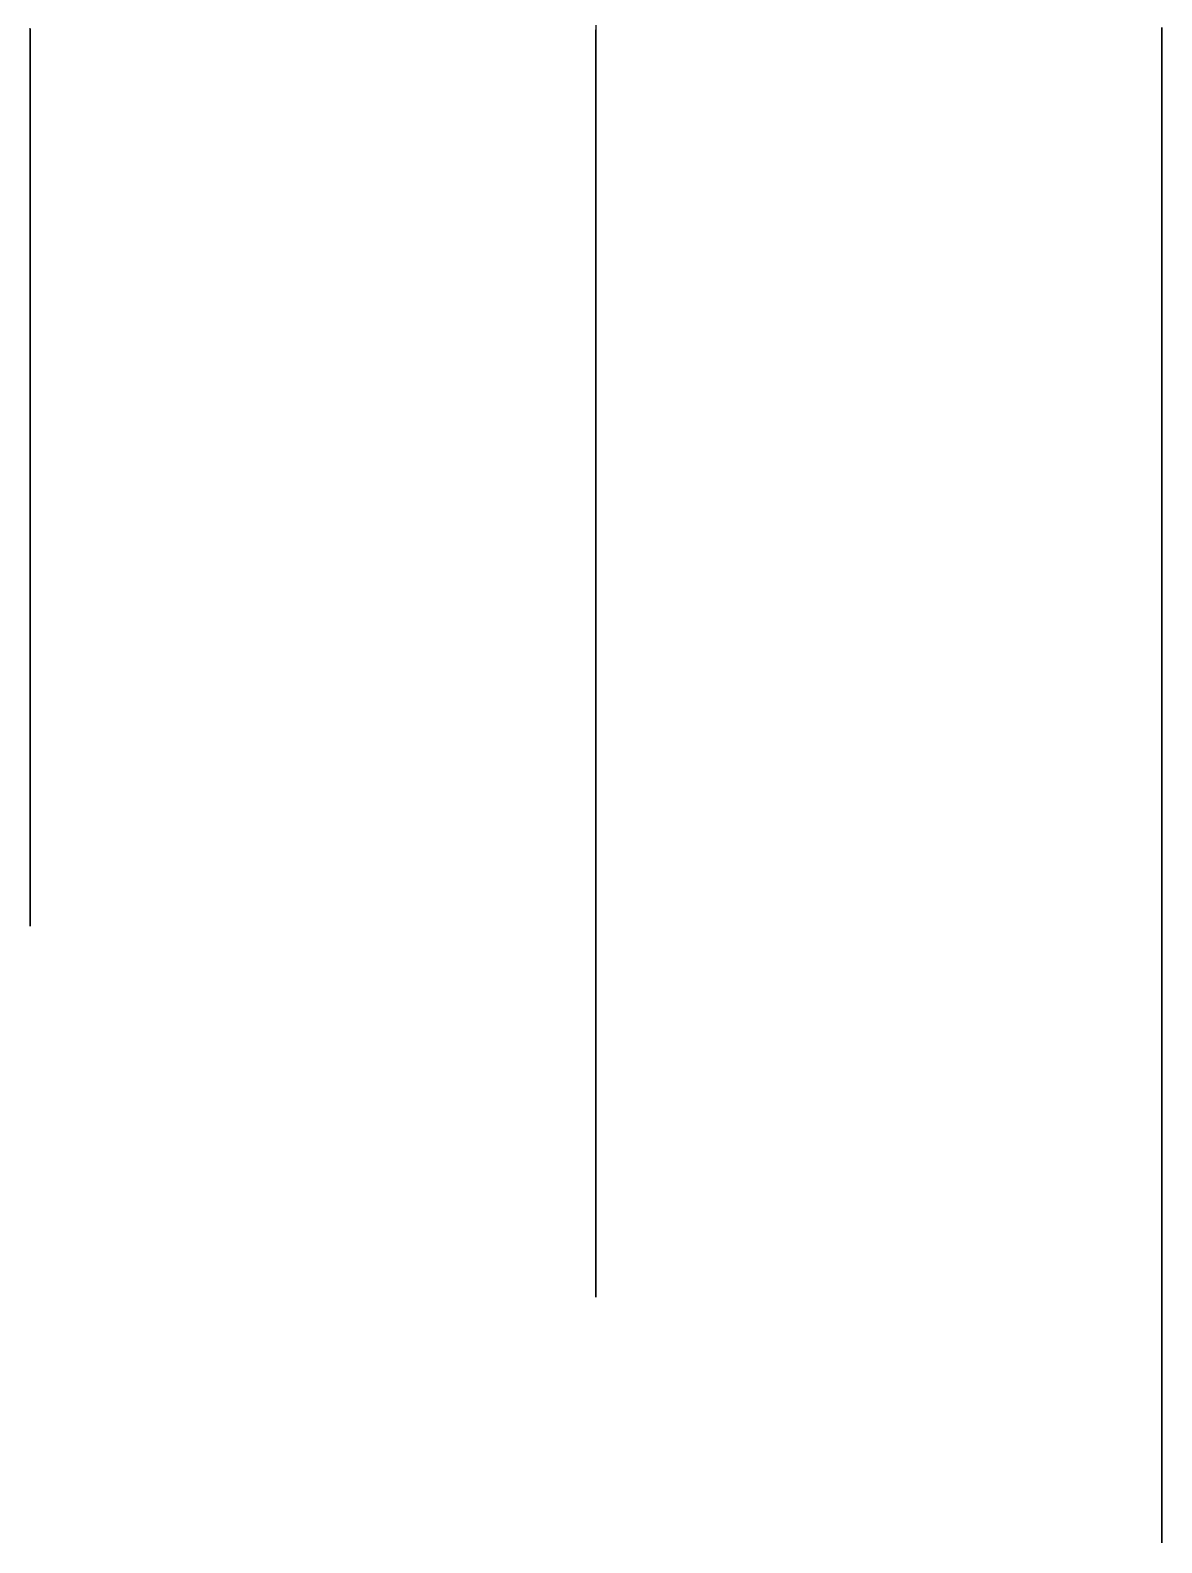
# Model space of a CAD drawing. Extents: x -400 to 0, y -315 to 2087.
# Drawn here: x -400.1 to -200.1, y -282.2 to -14.9 of the extents above; entities that cross this region are included whole.
import ezdxf

# ---------------------------------------------------------------- set-up
doc = ezdxf.new("R2010")
doc.units = 0

msp = doc.modelspace()

# ---------------------------------------------------------------- linework, layer by layer
at = {"layer": 'LAY0', "color": 2}
for points in [[(-400.1, -14.765), (-400.1, -15.6343), (-400.1, -16.524), (-400.1, -17.7309), (-400.1, -18.9465), (-400.1, -20.1543), (-400.1, -21.0452), (-400.1, -21.9162), (-400.1, -22.7614), (-400.1, -23.5754), (-400.1, -24.3737), (-400.1, -25.2113), (-400.1, -26.082), (-400.1, -26.9786), (-400.1, -28.2004), (-400.1, -29.4333), (-400.1, -30.6559), (-400.1, -31.5538), (-400.1, -32.4261), (-400.1, -33.2658), (-400.1, -34.0665), (-400.1, -34.8542), (-400.1, -35.6874), (-400.1, -36.5595), (-400.1, -37.4621), (-400.1, -38.6967), (-400.1, -39.9444), (-400.1, -41.18), (-400.1, -42.0838), (-400.1, -42.9576), (-400.1, -43.7931), (-400.1, -44.5832), (-400.1, -45.4951), (-400.1, -46.3866), (-400.1, -47.2617), (-400.1, -48.1244), (-400.1, -49.2622), (-400.1, -50.3936), (-400.1, -51.5274), (-400.1, -52.3846), (-400.1, -53.252), (-400.1, -54.1333), (-400.1, -55.0326), (-400.1, -55.93), (-400.1, -56.807), (-400.1, -57.6678), (-400.1, -58.5162), (-400.1, -59.6347), (-400.1, -60.7466), (-400.1, -61.8605), (-400.1, -62.7024), (-400.1, -63.5541), (-400.1, -64.4193), (-400.1, -65.3021), (-400.1, -66.1832), (-400.1, -67.0438), (-400.1, -67.888), (-400.1, -68.7196), (-400.1, -69.8155), (-400.1, -70.9045), (-400.1, -71.9952), (-400.1, -72.8194), (-400.1, -73.6532), (-400.1, -74.5004), (-400.1, -75.3648), (-400.1, -76.2279), (-400.1, -77.07), (-400.1, -77.8953), (-400.1, -78.7078), (-400.1, -79.7778), (-400.1, -80.8404), (-400.1, -81.9045), (-400.1, -82.7087), (-400.1, -83.5224), (-400.1, -84.3493), (-400.1, -85.1936), (-400.1, -86.0329), (-400.1, -86.8523), (-400.1, -87.6556), (-400.1, -88.4464), (-400.1, -89.4875), (-400.1, -90.5208), (-400.1, -91.5545), (-400.1, -92.3347), (-400.1, -93.123), (-400.1, -93.9231), (-400.1, -94.7385), (-400.1, -95.5546), (-400.1, -96.349), (-400.1, -97.126), (-400.1, -97.8896), (-400.1, -98.8935), (-400.1, -99.8892), (-400.1, -100.886), (-400.1, -101.638), (-400.1, -102.4), (-400.1, -103.175), (-400.1, -103.967), (-400.1, -104.76), (-400.1, -105.53), (-400.1, -106.28), (-400.1, -107.016), (-400.1, -107.982), (-400.1, -108.94), (-400.1, -109.899), (-400.1, -110.624), (-400.1, -111.359), (-400.1, -112.109), (-400.1, -112.877), (-400.1, -113.647), (-400.1, -114.391), (-400.1, -115.115), (-400.1, -115.823), (-400.1, -116.751), (-400.1, -117.67), (-400.1, -118.591), (-400.1, -119.288), (-400.1, -119.996), (-400.1, -120.72), (-400.1, -121.465), (-400.1, -122.183), (-400.1, -122.893), (-400.1, -123.596), (-400.1, -124.292), (-400.1, -125.211), (-400.1, -126.122), (-400.1, -127.025), (-400.1, -127.699), (-400.1, -128.37), (-400.1, -129.039), (-400.1, -129.707), (-400.1, -130.387), (-400.1, -131.054), (-400.1, -131.711), (-400.1, -132.36), (-400.1, -133.216), (-400.1, -134.068), (-400.1, -134.921), (-400.1, -135.565), (-400.1, -136.214), (-400.1, -136.871), (-400.1, -137.539), (-400.1, -138.188), (-400.1, -138.827), (-400.1, -139.458), (-400.1, -140.08), (-400.1, -140.899), (-400.1, -141.706), (-400.1, -142.502), (-400.1, -143.094), (-400.1, -143.682), (-400.1, -144.266), (-400.1, -144.848), (-400.1, -145.433), (-400.1, -146.008), (-400.1, -146.575), (-400.1, -147.135), (-400.1, -147.874), (-400.1, -148.608), (-400.1, -149.34), (-400.1, -149.89), (-400.1, -150.442), (-400.1, -150.998), (-400.1, -151.56), (-400.1, -152.109), (-400.1, -152.647), (-400.1, -153.174), (-400.1, -153.691), (-400.1, -154.366), (-400.1, -155.027), (-400.1, -155.674), (-400.1, -156.152), (-400.1, -156.624), (-400.1, -157.091), (-400.1, -157.553), (-400.1, -158.016), (-400.1, -158.468), (-400.1, -158.913), (-400.1, -159.351), (-400.1, -159.926), (-400.1, -160.495), (-400.1, -161.059), (-400.1, -161.482), (-400.1, -161.905), (-400.1, -162.329), (-400.1, -162.757), (-400.1, -162.966), (-400.1, -163.172), (-400.1, -163.374), (-400.1, -163.574), (-400.1, -163.835), (-400.1, -164.092), (-400.1, -164.344), (-400.1, -164.529), (-400.1, -164.713), (-400.1, -164.893), (-400.1, -165.072), (-400.1, -165.248), (-400.1, -165.421), (-400.1, -165.593), (-400.1, -165.761), (-400.1, -165.983), (-400.1, -166.201), (-400.1, -166.415), (-400.1, -166.573), (-400.1, -166.73), (-400.1, -166.884), (-400.1, -167.038), (-400.1, -167.189), (-400.1, -167.339), (-400.1, -167.487), (-400.1, -167.633), (-400.1, -167.826), (-400.1, -168.016), (-400.1, -168.203), (-400.1, -168.343), (-400.1, -168.481), (-400.1, -168.618), (-400.1, -168.755), (-400.1, -168.89), (-400.1, -169.025), (-400.1, -169.158), (-400.1, -169.29), (-400.1, -169.465), (-400.1, -169.638), (-400.1, -169.81), (-400.1, -169.938), (-400.1, -170.067), (-400.1, -170.195), (-400.1, -170.323), (-400.1, -170.449), (-400.1, -170.571), (-400.1, -170.689), (-400.1, -170.803), (-400.1, -170.95), (-400.1, -171.09), (-400.1, -171.225), (-400.1, -171.322), (-400.1, -171.416), (-400.1, -171.507), (-400.1, -171.595), (-400.1, -171.679), (-400.1, -171.761), (-400.1, -171.84), (-400.1, -171.915), (-400.1, -172.012), (-400.1, -172.104), (-400.1, -172.191), (-400.1, -172.253), (-400.1, -172.313), (-400.1, -172.37), (-400.1, -172.425), (-400.1, -172.478), (-400.1, -172.528), (-400.1, -172.577), (-400.1, -172.623), (-400.1, -172.681), (-400.1, -172.735), (-400.1, -172.786), (-400.1, -172.823), (-400.1, -172.857), (-400.1, -172.89), (-400.1, -172.921), (-400.1, -172.951), (-400.1, -172.979), (-400.1, -173.005), (-400.1, -173.03), (-400.1, -173.061), (-400.1, -173.09), (-400.1, -173.116), (-400.1, -173.135), (-400.1, -173.152), (-400.1, -173.169), (-400.1, -173.184), (-400.1, -173.197), (-400.1, -173.205), (-400.1, -173.208), (-400.1, -173.207), (-400.1, -173.198), (-400.1, -173.182), (-400.1, -173.159), (-400.1, -173.136), (-400.1, -173.11), (-400.1, -173.079), (-400.1, -173.045), (-400.1, -173.006), (-400.1, -172.964), (-400.1, -172.919), (-400.1, -172.87), (-400.1, -172.798), (-400.1, -172.721), (-400.1, -172.638), (-400.1, -172.572), (-400.1, -172.503), (-400.1, -172.43), (-400.1, -172.354), (-400.1, -172.276), (-400.1, -172.194), (-400.1, -172.11), (-400.1, -172.023), (-400.1, -171.902), (-400.1, -171.777), (-400.1, -171.647), (-400.1, -171.547), (-400.1, -171.444), (-400.1, -171.339), (-400.1, -171.232), (-400.1, -171.122), (-400.1, -171.01), (-400.1, -170.896), (-400.1, -170.78), (-400.1, -170.621), (-400.1, -170.459), (-400.1, -170.293), (-400.1, -170.167), (-400.1, -170.039), (-400.1, -169.908), (-400.1, -169.776), (-400.1, -169.641), (-400.1, -169.499), (-400.1, -169.353), (-400.1, -169.201), (-400.1, -168.99), (-400.1, -168.77), (-400.1, -168.541), (-400.1, -168.364), (-400.1, -168.182), (-400.1, -167.995), (-400.1, -167.803), (-400.1, -167.607), (-400.1, -167.406), (-400.1, -167.201), (-400.1, -166.992), (-400.1, -166.706), (-400.1, -166.413), (-400.1, -166.112), (-400.1, -165.882), (-400.1, -165.648), (-400.1, -165.41), (-400.1, -165.168), (-400.1, -164.923), (-400.1, -164.674), (-400.1, -164.421), (-400.1, -164.164), (-400.1, -163.816), (-400.1, -163.462), (-400.1, -163.101), (-400.1, -162.827), (-400.1, -162.55), (-400.1, -162.269), (-400.1, -161.986), (-400.1, -161.701), (-400.1, -161.411), (-400.1, -161.117), (-400.1, -160.819), (-400.1, -160.416), (-400.1, -160.007), (-400.1, -159.592), (-400.1, -159.278), (-400.1, -158.961), (-400.1, -158.642), (-400.1, -158.322), (-400.1, -158.158), (-400.1, -157.994), (-400.1, -157.827), (-400.1, -157.659), (-400.1, -157.433), (-400.1, -157.204), (-400.1, -156.972), (-400.1, -156.797), (-400.1, -156.62), (-400.1, -156.441), (-400.1, -156.262), (-400.1, -156.08), (-400.1, -155.898), (-400.1, -155.713), (-400.1, -155.528), (-400.1, -155.278), (-400.1, -155.026), (-400.1, -154.772), (-400.1, -154.579), (-400.1, -154.385), (-400.1, -154.19), (-400.1, -153.994), (-400.1, -153.796), (-400.1, -153.597), (-400.1, -153.397), (-400.1, -153.195), (-400.1, -152.924), (-400.1, -152.651), (-400.1, -152.375), (-400.1, -152.167), (-400.1, -151.957), (-400.1, -151.747), (-400.1, -151.535), (-400.1, -151.322), (-400.1, -151.108), (-400.1, -150.892), (-400.1, -150.675), (-400.1, -150.384), (-400.1, -150.091), (-400.1, -149.795), (-400.1, -149.572), (-400.1, -149.348), (-400.1, -149.123), (-400.1, -148.896), (-400.1, -148.669), (-400.1, -148.44), (-400.1, -148.21), (-400.1, -147.978), (-400.1, -147.668), (-400.1, -147.355), (-400.1, -147.04), (-400.1, -146.802), (-400.1, -146.563), (-400.1, -146.324), (-400.1, -146.083), (-400.1, -145.842), (-400.1, -145.599), (-400.1, -145.354), (-400.1, -145.108), (-400.1, -144.778), (-400.1, -144.445), (-400.1, -144.11), (-400.1, -143.858), (-400.1, -143.605), (-400.1, -143.351), (-400.1, -143.096), (-400.1, -142.84), (-400.1, -142.582), (-400.1, -142.322), (-400.1, -142.061), (-400.1, -141.71), (-400.1, -141.357), (-400.1, -141.002), (-400.1, -140.734), (-400.1, -140.466), (-400.1, -140.196), (-400.1, -139.926), (-400.1, -139.655), (-400.1, -139.381), (-400.1, -139.106), (-400.1, -138.828), (-400.1, -138.456), (-400.1, -138.08), (-400.1, -137.702), (-400.1, -137.418), (-400.1, -137.132), (-400.1, -136.846), (-400.1, -136.559), (-400.1, -136.037), (-400.1, -135.507), (-400.1, -134.971), (-400.1, -134.428), (-400.1, -133.695), (-400.1, -132.953), (-400.1, -132.202), (-400.1, -131.633), (-400.1, -131.06), (-400.1, -130.483), (-400.1, -129.902), (-400.1, -129.403), (-400.1, -128.896), (-400.1, -128.383), (-400.1, -127.864), (-400.1, -127.165), (-400.1, -126.458), (-400.1, -125.745), (-400.1, -125.208), (-400.1, -124.668), (-400.1, -124.128), (-400.1, -123.588), (-400.1, -123.041), (-400.1, -122.487), (-400.1, -121.928), (-400.1, -121.363), (-400.1, -120.602), (-400.1, -119.834), (-400.1, -119.059), (-400.1, -118.474), (-400.1, -117.886), (-400.1, -117.296), (-400.1, -116.705), (-400.1, -116.104), (-400.1, -115.499), (-400.1, -114.889), (-400.1, -114.274), (-400.1, -113.448), (-400.1, -112.614), (-400.1, -111.772), (-400.1, -111.136), (-400.1, -110.496), (-400.1, -109.851), (-400.1, -109.203), (-400.1, -108.544), (-400.1, -107.883), (-400.1, -107.22), (-400.1, -106.553), (-400.1, -105.658), (-400.1, -104.757), (-400.1, -103.847), (-400.1, -103.159), (-400.1, -102.466), (-400.1, -101.766), (-400.1, -101.061), (-400.1, -100.607), (-400.1, -100.15), (-400.1, -99.6898), (-400.1, -99.2275), (-400.1, -98.6076), (-400.1, -97.9839), (-400.1, -97.3568), (-400.1, -96.8846), (-400.1, -96.4108), (-400.1, -95.9358), (-400.1, -95.4595), (-400.1, -94.9795), (-400.1, -94.4968), (-400.1, -94.0115), (-400.1, -93.5237), (-400.1, -92.8696), (-400.1, -92.2114), (-400.1, -91.5492), (-400.1, -91.0502), (-400.1, -90.5492), (-400.1, -90.0462), (-400.1, -89.5415), (-400.1, -89.0325), (-400.1, -88.521), (-400.1, -88.007), (-400.1, -87.4905), (-400.1, -86.7979), (-400.1, -86.1009), (-400.1, -85.3995), (-400.1, -84.8706), (-400.1, -84.3392), (-400.1, -83.8054), (-400.1, -83.2691), (-400.1, -82.7281), (-400.1, -82.1849), (-400.1, -81.6393), (-400.1, -81.0913), (-400.1, -80.3568), (-400.1, -79.6177), (-400.1, -78.8738), (-400.1, -78.3126), (-400.1, -77.7486), (-400.1, -77.1816), (-400.1, -76.6116), (-400.1, -76.0364), (-400.1, -75.4593), (-400.1, -74.8804), (-400.1, -74.2994), (-400.1, -73.5211), (-400.1, -72.7382), (-400.1, -71.9505), (-400.1, -71.3561), (-400.1, -70.7585), (-400.1, -70.1574), (-400.1, -69.5528), (-400.1, -68.9428), (-400.1, -68.3318), (-400.1, -67.7193), (-400.1, -67.1051), (-400.1, -66.2831), (-400.1, -65.4568), (-400.1, -64.6257), (-400.1, -63.9987), (-400.1, -63.3682), (-400.1, -62.734), (-400.1, -62.0957), (-400.1, -61.4535), (-400.1, -60.8103), (-400.1, -60.1657), (-400.1, -59.5195), (-400.1, -58.655), (-400.1, -57.7866), (-400.1, -56.9137), (-400.1, -56.2557), (-400.1, -55.5944), (-400.1, -54.9297), (-400.1, -54.2613), (-400.1, -53.5918), (-400.1, -52.9198), (-400.1, -52.2455), (-400.1, -51.5689), (-400.1, -50.6631), (-400.1, -49.7533), (-400.1, -48.8397), (-400.1, -48.152), (-400.1, -47.4622), (-400.1, -46.7705), (-400.1, -46.0767), (-400.1, -45.4873), (-400.1, -44.896), (-400.1, -44.3028), (-400.1, -43.7077), (-400.1, -42.9111), (-400.1, -42.1107), (-400.1, -41.3064), (-400.1, -40.7005), (-400.1, -40.0922), (-400.1, -39.4815), (-400.1, -38.8683), (-400.1, -38.2355), (-400.1, -37.6006), (-400.1, -36.9635), (-400.1, -36.324), (-400.1, -35.4675), (-400.1, -34.6063), (-400.1, -33.7401), (-400.1, -33.087), (-400.1, -32.4308), (-400.1, -31.7714), (-400.1, -31.1085), (-400.1, -30.4281), (-400.1, -29.7453), (-400.1, -29.0602), (-400.1, -28.3725), (-400.1, -27.4512), (-400.1, -26.5246), (-400.1, -25.5923), (-400.1, -24.8891), (-400.1, -24.1822), (-400.1, -23.4716), (-400.1, -22.7569), (-400.1, -22.0238), (-400.1, -21.2883), (-400.1, -20.5504), (-400.1, -19.81), (-400.1, -18.8185), (-400.1, -17.8217), (-400.1, -16.8195), (-400.1, -16.064), (-400.1, -15.305), (-400.1, -14.5424)], [(-300.1, -14.0344), (-300.1, -14.9582), (-300.1, -15.8278), (-300.1, -16.6452), (-300.1, -17.412), (-300.1, -18.3584), (-300.1, -19.2209), (-300.1, -20.0019), (-300.1, -20.5356), (-300.1, -21.0255), (-300.1, -21.4721), (-300.1, -21.8759), (-300.1, -22.2365), (-300.1, -22.6351), (-300.1, -23.0723), (-300.1, -23.5485), (-300.1, -24.2453), (-300.1, -25.0146), (-300.1, -25.859), (-300.1, -26.5432), (-300.1, -27.2726), (-300.1, -28.0488), (-300.1, -28.8735), (-300.1, -29.6493), (-300.1, -30.4494), (-300.1, -31.2726), (-300.1, -32.1176), (-300.1, -33.2756), (-300.1, -34.4665), (-300.1, -35.6873), (-300.1, -36.6204), (-300.1, -37.5671), (-300.1, -38.526), (-300.1, -39.4957), (-300.1, -40.477), (-300.1, -41.4671), (-300.1, -42.4647), (-300.1, -43.4686), (-300.1, -44.8147), (-300.1, -46.167), (-300.1, -47.5224), (-300.1, -48.5393), (-300.1, -49.5552), (-300.1, -50.5687), (-300.1, -51.5787), (-300.1, -52.5822), (-300.1, -53.5805), (-300.1, -54.572), (-300.1, -55.5555), (-300.1, -56.8516), (-300.1, -58.1275), (-300.1, -59.3796), (-300.1, -60.3012), (-300.1, -61.2061), (-300.1, -62.093), (-300.1, -62.9604), (-300.1, -63.9044), (-300.1, -64.8004), (-300.1, -65.66), (-300.1, -66.4935), (-300.1, -67.58), (-300.1, -68.6567), (-300.1, -69.7435), (-300.1, -70.5774), (-300.1, -71.4377), (-300.1, -72.3345), (-300.1, -73.2796), (-300.1, -74.2462), (-300.1, -75.152), (-300.1, -76.0125), (-300.1, -76.8406), (-300.1, -77.9144), (-300.1, -78.9762), (-300.1, -80.0503), (-300.1, -80.8788), (-300.1, -81.7399), (-300.1, -82.6466), (-300.1, -83.6143), (-300.1, -84.6151), (-300.1, -85.535), (-300.1, -86.3957), (-300.1, -87.2149), (-300.1, -88.2686), (-300.1, -89.3071), (-300.1, -90.361), (-300.1, -91.1807), (-300.1, -92.042), (-300.1, -92.9627), (-300.1, -93.9646), (-300.1, -94.9884), (-300.1, -95.9177), (-300.1, -96.7788), (-300.1, -97.5925), (-300.1, -98.6336), (-300.1, -99.6576), (-300.1, -100.699), (-300.1, -101.513), (-300.1, -102.375), (-300.1, -103.305), (-300.1, -104.33), (-300.1, -105.177), (-300.1, -106.032), (-300.1, -106.894), (-300.1, -107.76), (-300.1, -108.92), (-300.1, -110.08), (-300.1, -111.236), (-300.1, -112.098), (-300.1, -112.954), (-300.1, -113.8), (-300.1, -114.637), (-300.1, -115.473), (-300.1, -116.317), (-300.1, -117.167), (-300.1, -118.021), (-300.1, -119.163), (-300.1, -120.305), (-300.1, -121.444), (-300.1, -122.292), (-300.1, -123.134), (-300.1, -123.968), (-300.1, -124.792), (-300.1, -125.616), (-300.1, -126.447), (-300.1, -127.283), (-300.1, -128.122), (-300.1, -129.244), (-300.1, -130.366), (-300.1, -131.484), (-300.1, -132.317), (-300.1, -133.143), (-300.1, -133.962), (-300.1, -134.772), (-300.1, -135.581), (-300.1, -136.396), (-300.1, -137.216), (-300.1, -138.039), (-300.1, -139.138), (-300.1, -140.237), (-300.1, -141.331), (-300.1, -142.146), (-300.1, -142.956), (-300.1, -143.758), (-300.1, -144.551), (-300.1, -145.344), (-300.1, -146.142), (-300.1, -146.942), (-300.1, -147.744), (-300.1, -148.815), (-300.1, -149.883), (-300.1, -150.946), (-300.1, -151.738), (-300.1, -152.525), (-300.1, -153.305), (-300.1, -154.077), (-300.1, -154.846), (-300.1, -155.62), (-300.1, -156.397), (-300.1, -157.176), (-300.1, -158.215), (-300.1, -159.252), (-300.1, -160.285), (-300.1, -161.054), (-300.1, -161.818), (-300.1, -162.574), (-300.1, -163.323), (-300.1, -164.069), (-300.1, -164.819), (-300.1, -165.573), (-300.1, -166.329), (-300.1, -167.337), (-300.1, -168.344), (-300.1, -169.346), (-300.1, -170.093), (-300.1, -170.834), (-300.1, -171.568), (-300.1, -172.293), (-300.1, -173.016), (-300.1, -173.744), (-300.1, -174.475), (-300.1, -175.209), (-300.1, -176.187), (-300.1, -177.164), (-300.1, -178.137), (-300.1, -178.861), (-300.1, -179.579), (-300.1, -180.291), (-300.1, -180.994), (-300.1, -181.703), (-300.1, -182.412), (-300.1, -183.12), (-300.1, -183.827), (-300.1, -184.768), (-300.1, -185.706), (-300.1, -186.64), (-300.1, -187.337), (-300.1, -188.032), (-300.1, -188.723), (-300.1, -189.411), (-300.1, -190.097), (-300.1, -190.781), (-300.1, -191.463), (-300.1, -192.143), (-300.1, -193.045), (-300.1, -193.942), (-300.1, -194.834), (-300.1, -195.499), (-300.1, -196.161), (-300.1, -196.819), (-300.1, -197.472), (-300.1, -198.123), (-300.1, -198.771), (-300.1, -199.417), (-300.1, -200.06), (-300.1, -200.913), (-300.1, -201.76), (-300.1, -202.602), (-300.1, -203.229), (-300.1, -203.852), (-300.1, -204.471), (-300.1, -205.085), (-300.1, -205.697), (-300.1, -206.305), (-300.1, -206.91), (-300.1, -207.51), (-300.1, -208.306), (-300.1, -209.094), (-300.1, -209.874), (-300.1, -210.455), (-300.1, -211.031), (-300.1, -211.603), (-300.1, -212.171), (-300.1, -212.733), (-300.1, -213.292), (-300.1, -213.847), (-300.1, -214.397), (-300.1, -215.124), (-300.1, -215.842), (-300.1, -216.553), (-300.1, -217.08), (-300.1, -217.602), (-300.1, -218.119), (-300.1, -218.631), (-300.1, -219.139), (-300.1, -219.642), (-300.1, -220.139), (-300.1, -220.632), (-300.1, -221.28), (-300.1, -221.92), (-300.1, -222.551), (-300.1, -223.018), (-300.1, -223.48), (-300.1, -223.937), (-300.1, -224.389), (-300.1, -224.835), (-300.1, -225.275), (-300.1, -225.709), (-300.1, -226.137), (-300.1, -226.699), (-300.1, -227.249), (-300.1, -227.789), (-300.1, -228.186), (-300.1, -228.578), (-300.1, -228.963), (-300.1, -229.342), (-300.1, -229.715), (-300.1, -230.082), (-300.1, -230.443), (-300.1, -230.796), (-300.1, -231.259), (-300.1, -231.71), (-300.1, -232.151), (-300.1, -232.474), (-300.1, -232.793), (-300.1, -233.105), (-300.1, -233.412), (-300.1, -233.712), (-300.1, -234.003), (-300.1, -234.286), (-300.1, -234.56), (-300.1, -234.913), (-300.1, -235.25), (-300.1, -235.573), (-300.1, -235.805), (-300.1, -236.029), (-300.1, -236.244), (-300.1, -236.451), (-300.1, -236.651), (-300.1, -236.841), (-300.1, -237.023), (-300.1, -237.196), (-300.1, -237.414), (-300.1, -237.618), (-300.1, -237.808), (-300.1, -237.942), (-300.1, -238.068), (-300.1, -238.187), (-300.1, -238.299), (-300.1, -238.401), (-300.1, -238.491), (-300.1, -238.57), (-300.1, -238.637), (-300.1, -238.709), (-300.1, -238.761), (-300.1, -238.792), (-300.1, -238.803), (-300.1, -238.803), (-300.1, -238.791), (-300.1, -238.769), (-300.1, -238.736), (-300.1, -238.692), (-300.1, -238.638), (-300.1, -238.574), (-300.1, -238.473), (-300.1, -238.356), (-300.1, -238.222), (-300.1, -238.111), (-300.1, -237.99), (-300.1, -237.861), (-300.1, -237.723), (-300.1, -237.651), (-300.1, -237.575), (-300.1, -237.495), (-300.1, -237.411), (-300.1, -237.293), (-300.1, -237.168), (-300.1, -237.037), (-300.1, -236.934), (-300.1, -236.827), (-300.1, -236.717), (-300.1, -236.603), (-300.1, -236.484), (-300.1, -236.363), (-300.1, -236.238), (-300.1, -236.109), (-300.1, -235.932), (-300.1, -235.748), (-300.1, -235.559), (-300.1, -235.413), (-300.1, -235.263), (-300.1, -235.109), (-300.1, -234.953), (-300.1, -234.792), (-300.1, -234.629), (-300.1, -234.462), (-300.1, -234.293), (-300.1, -234.063), (-300.1, -233.827), (-300.1, -233.586), (-300.1, -233.401), (-300.1, -233.214), (-300.1, -233.023), (-300.1, -232.829), (-300.1, -232.633), (-300.1, -232.434), (-300.1, -232.233), (-300.1, -232.03), (-300.1, -231.755), (-300.1, -231.477), (-300.1, -231.195), (-300.1, -230.98), (-300.1, -230.763), (-300.1, -230.544), (-300.1, -230.321), (-300.1, -230.097), (-300.1, -229.867), (-300.1, -229.632), (-300.1, -229.392), (-300.1, -229.064), (-300.1, -228.728), (-300.1, -228.382), (-300.1, -228.117), (-300.1, -227.848), (-300.1, -227.573), (-300.1, -227.293), (-300.1, -227.007), (-300.1, -226.718), (-300.1, -226.424), (-300.1, -226.126), (-300.1, -225.722), (-300.1, -225.311), (-300.1, -224.891), (-300.1, -224.571), (-300.1, -224.247), (-300.1, -223.918), (-300.1, -223.584), (-300.1, -223.245), (-300.1, -222.904), (-300.1, -222.559), (-300.1, -222.211), (-300.1, -221.743), (-300.1, -221.269), (-300.1, -220.788), (-300.1, -220.423), (-300.1, -220.054), (-300.1, -219.681), (-300.1, -219.304), (-300.1, -218.921), (-300.1, -218.539), (-300.1, -218.155), (-300.1, -217.77), (-300.1, -217.254), (-300.1, -216.734), (-300.1, -216.21), (-300.1, -215.814), (-300.1, -215.414), (-300.1, -215.011), (-300.1, -214.603), (-300.1, -214.194), (-300.1, -213.779), (-300.1, -213.357), (-300.1, -212.928), (-300.1, -212.347), (-300.1, -211.754), (-300.1, -211.15), (-300.1, -210.688), (-300.1, -210.22), (-300.1, -209.746), (-300.1, -209.264), (-300.1, -208.775), (-300.1, -208.281), (-300.1, -207.783), (-300.1, -207.28), (-300.1, -206.602), (-300.1, -205.914), (-300.1, -205.217), (-300.1, -204.688), (-300.1, -204.153), (-300.1, -203.612), (-300.1, -203.064), (-300.1, -202.51), (-300.1, -201.953), (-300.1, -201.395), (-300.1, -200.835), (-300.1, -200.083), (-300.1, -199.324), (-300.1, -198.559), (-300.1, -197.98), (-300.1, -197.396), (-300.1, -196.807), (-300.1, -196.212), (-300.1, -195.608), (-300.1, -195.008), (-300.1, -194.41), (-300.1, -193.812), (-300.1, -193.016), (-300.1, -192.216), (-300.1, -191.413), (-300.1, -190.806), (-300.1, -190.194), (-300.1, -189.576), (-300.1, -188.95), (-300.1, -188.327), (-300.1, -187.698), (-300.1, -187.061), (-300.1, -186.418), (-300.1, -185.55), (-300.1, -184.668), (-300.1, -183.773), (-300.1, -183.093), (-300.1, -182.405), (-300.1, -181.708), (-300.1, -181.002), (-300.1, -180.287), (-300.1, -179.569), (-300.1, -178.846), (-300.1, -178.119), (-300.1, -177.143), (-300.1, -176.156), (-300.1, -175.159), (-300.1, -174.404), (-300.1, -173.642), (-300.1, -172.873), (-300.1, -172.096), (-300.1, -171.326), (-300.1, -170.547), (-300.1, -169.761), (-300.1, -168.968), (-300.1, -167.902), (-300.1, -166.828), (-300.1, -165.749), (-300.1, -164.936), (-300.1, -164.123), (-300.1, -163.309), (-300.1, -162.496), (-300.1, -161.702), (-300.1, -160.888), (-300.1, -160.058), (-300.1, -159.214), (-300.1, -158.075), (-300.1, -156.926), (-300.1, -155.776), (-300.1, -154.918), (-300.1, -154.067), (-300.1, -153.226), (-300.1, -152.4), (-300.1, -152), (-300.1, -151.599), (-300.1, -151.196), (-300.1, -150.791), (-300.1, -150.248), (-300.1, -149.702), (-300.1, -149.153), (-300.1, -148.739), (-300.1, -148.323), (-300.1, -147.905), (-300.1, -147.484), (-300.1, -147.062), (-300.1, -146.637), (-300.1, -146.212), (-300.1, -145.785), (-300.1, -145.213), (-300.1, -144.638), (-300.1, -144.06), (-300.1, -143.625), (-300.1, -143.188), (-300.1, -142.749), (-300.1, -142.309), (-300.1, -141.866), (-300.1, -141.422), (-300.1, -140.977), (-300.1, -140.53), (-300.1, -139.932), (-300.1, -139.332), (-300.1, -138.729), (-300.1, -138.275), (-300.1, -137.82), (-300.1, -137.363), (-300.1, -136.904), (-300.1, -136.444), (-300.1, -135.983), (-300.1, -135.52), (-300.1, -135.056), (-300.1, -134.435), (-300.1, -133.811), (-300.1, -133.185), (-300.1, -132.714), (-300.1, -132.242), (-300.1, -131.769), (-300.1, -131.295), (-300.1, -130.819), (-300.1, -130.342), (-300.1, -129.863), (-300.1, -129.382), (-300.1, -128.739), (-300.1, -128.093), (-300.1, -127.444), (-300.1, -126.957), (-300.1, -126.469), (-300.1, -125.98), (-300.1, -125.491), (-300.1, -125.003), (-300.1, -124.511), (-300.1, -124.015), (-300.1, -123.518), (-300.1, -122.851), (-300.1, -122.181), (-300.1, -121.509), (-300.1, -121.004), (-300.1, -120.5), (-300.1, -119.996), (-300.1, -119.492), (-300.1, -118.988), (-300.1, -118.479), (-300.1, -117.967), (-300.1, -117.451), (-300.1, -116.759), (-300.1, -116.064), (-300.1, -115.366), (-300.1, -114.843), (-300.1, -114.32), (-300.1, -113.797), (-300.1, -113.276), (-300.1, -112.758), (-300.1, -112.232), (-300.1, -111.7), (-300.1, -111.162), (-300.1, -110.438), (-300.1, -109.709), (-300.1, -108.979), (-300.1, -108.432), (-300.1, -107.887), (-300.1, -107.345), (-300.1, -106.807), (-300.1, -106.45), (-300.1, -106.092), (-300.1, -105.734), (-300.1, -105.375), (-300.1, -104.896), (-300.1, -104.415), (-300.1, -103.932), (-300.1, -103.569), (-300.1, -103.205), (-300.1, -102.84), (-300.1, -102.473), (-300.1, -102.168), (-300.1, -101.861), (-300.1, -101.553), (-300.1, -101.243), (-300.1, -100.83), (-300.1, -100.415), (-300.1, -99.9992), (-300.1, -99.6872), (-300.1, -99.3751), (-300.1, -99.0631), (-300.1, -98.7514), (-300.1, -98.4385), (-300.1, -98.1243), (-300.1, -97.809), (-300.1, -97.4927), (-300.1, -97.0696), (-300.1, -96.6453), (-300.1, -96.2202), (-300.1, -95.901), (-300.1, -95.5816), (-300.1, -95.2623), (-300.1, -94.943), (-300.1, -94.6225), (-300.1, -94.3008), (-300.1, -93.9781), (-300.1, -93.6544), (-300.1, -93.2215), (-300.1, -92.7874), (-300.1, -92.3523), (-300.1, -92.0256), (-300.1, -91.6985), (-300.1, -91.3714), (-300.1, -91.0442), (-300.1, -90.7157), (-300.1, -90.386), (-300.1, -90.0553), (-300.1, -89.7237), (-300.1, -89.2801), (-300.1, -88.8353), (-300.1, -88.3894), (-300.1, -88.0544), (-300.1, -87.7191), (-300.1, -87.3834), (-300.1, -87.0476), (-300.1, -86.7102), (-300.1, -86.3718), (-300.1, -86.0324), (-300.1, -85.692), (-300.1, -85.2369), (-300.1, -84.7805), (-300.1, -84.3228), (-300.1, -83.9788), (-300.1, -83.6342), (-300.1, -83.2892), (-300.1, -82.9437), (-300.1, -82.5965), (-300.1, -82.2484), (-300.1, -81.8993), (-300.1, -81.5494), (-300.1, -81.0814), (-300.1, -80.6119), (-300.1, -80.1411), (-300.1, -79.7871), (-300.1, -79.4324), (-300.1, -79.077), (-300.1, -78.7209), (-300.1, -78.3631), (-300.1, -78.0043), (-300.1, -77.6445), (-300.1, -77.2839), (-300.1, -76.8017), (-300.1, -76.3179), (-300.1, -75.8326), (-300.1, -75.4675), (-300.1, -75.1017), (-300.1, -74.7349), (-300.1, -74.3674), (-300.1, -73.9978), (-300.1, -73.6273), (-300.1, -73.256), (-300.1, -72.8837), (-300.1, -72.386), (-300.1, -71.8866), (-300.1, -71.3855), (-300.1, -71.0085), (-300.1, -70.6305), (-300.1, -70.2516), (-300.1, -69.8716), (-300.1, -69.4894), (-300.1, -69.1064), (-300.1, -68.7225), (-300.1, -68.3378), (-300.1, -67.8234), (-300.1, -67.3073), (-300.1, -66.7893), (-300.1, -66.3996), (-300.1, -66.0088), (-300.1, -65.6168), (-300.1, -65.2236), (-300.1, -64.8281), (-300.1, -64.4319), (-300.1, -64.0348), (-300.1, -63.6369), (-300.1, -63.105), (-300.1, -62.5712), (-300.1, -62.0356), (-300.1, -61.6325), (-300.1, -61.2283), (-300.1, -60.8227), (-300.1, -60.4158), (-300.1, -60.0065), (-300.1, -59.5966), (-300.1, -59.1859), (-300.1, -58.7743), (-300.1, -58.2241), (-300.1, -57.6721), (-300.1, -57.1182), (-300.1, -56.7014), (-300.1, -56.2833), (-300.1, -55.8638), (-300.1, -55.4429), (-300.1, -55.0197), (-300.1, -54.5957), (-300.1, -54.171), (-300.1, -53.7454), (-300.1, -53.1765), (-300.1, -52.6058), (-300.1, -52.033), (-300.1, -51.6021), (-300.1, -51.1699), (-300.1, -50.7364), (-300.1, -50.3014), (-300.1, -49.8642), (-300.1, -49.4261), (-300.1, -48.9871), (-300.1, -48.5472), (-300.1, -47.959), (-300.1, -47.3689), (-300.1, -46.7769), (-300.1, -46.3315), (-300.1, -45.8849), (-300.1, -45.4371), (-300.1, -44.988), (-300.1, -44.5368), (-300.1, -44.0844), (-300.1, -43.6307), (-300.1, -43.1759), (-300.1, -42.5677), (-300.1, -41.9574), (-300.1, -41.3452), (-300.1, -40.8847), (-300.1, -40.4232), (-300.1, -39.9607), (-300.1, -39.4971), (-300.1, -39.0314), (-300.1, -38.564), (-300.1, -38.0949), (-300.1, -37.6242), (-300.1, -36.9945), (-300.1, -36.3624), (-300.1, -35.7283), (-300.1, -35.2516), (-300.1, -34.7739), (-300.1, -34.2954), (-300.1, -33.8163), (-300.1, -33.3346), (-300.1, -32.8504), (-300.1, -32.3641), (-300.1, -31.8757), (-300.1, -31.2218), (-300.1, -30.5651), (-300.1, -29.9061), (-300.1, -29.4106), (-300.1, -28.9143), (-300.1, -28.4173), (-300.1, -27.92), (-300.1, -27.5368), (-300.1, -27.1525), (-300.1, -26.767), (-300.1, -26.3803), (-300.1, -25.8627), (-300.1, -25.3427), (-300.1, -24.8203), (-300.1, -24.4267), (-300.1, -24.0316), (-300.1, -23.635), (-300.1, -23.2367), (-300.1, -22.832), (-300.1, -22.4261), (-300.1, -22.019), (-300.1, -21.6105), (-300.1, -21.0638), (-300.1, -20.5144), (-300.1, -19.9622), (-300.1, -19.546), (-300.1, -19.1282), (-300.1, -18.7084), (-300.1, -18.2868), (-300.1, -17.859), (-300.1, -17.4302), (-300.1, -17.0001), (-300.1, -16.5687), (-300.1, -15.9914), (-300.1, -15.4115), (-300.1, -14.8288)], [(-200.1, -14.4643), (-200.1, -15.2058), (-200.1, -15.9478), (-200.1, -16.6902), (-200.1, -17.6479), (-200.1, -18.629), (-200.1, -19.6317), (-200.1, -20.6544), (-200.1, -22.0461), (-200.1, -23.4663), (-200.1, -24.9111), (-200.1, -26.0083), (-200.1, -27.1153), (-200.1, -28.2305), (-200.1, -29.3522), (-200.1, -30.4807), (-200.1, -31.6154), (-200.1, -32.7545), (-200.1, -33.8963), (-200.1, -35.4198), (-200.1, -36.9411), (-200.1, -38.4558), (-200.1, -39.5852), (-200.1, -40.7069), (-200.1, -41.8192), (-200.1, -42.9204), (-200.1, -44.1827), (-200.1, -45.3804), (-200.1, -46.5192), (-200.1, -47.6041), (-200.1, -48.9745), (-200.1, -50.2667), (-200.1, -51.4894), (-200.1, -52.3654), (-200.1, -53.2096), (-200.1, -54.0248), (-200.1, -54.8135), (-200.1, -55.6753), (-200.1, -56.4955), (-200.1, -57.2745), (-200.1, -58.0124), (-200.1, -58.9325), (-200.1, -59.7802), (-200.1, -60.5556), (-200.1, -61.09), (-200.1, -61.5839), (-200.1, -62.0376), (-200.1, -62.4509), (-200.1, -62.8218), (-200.1, -63.2281), (-200.1, -63.6698), (-200.1, -64.1471), (-200.1, -64.8386), (-200.1, -65.5934), (-200.1, -66.4117), (-200.1, -67.0671), (-200.1, -67.7584), (-200.1, -68.4857), (-200.1, -69.249), (-200.1, -69.9658), (-200.1, -70.7075), (-200.1, -71.4754), (-200.1, -72.2708), (-200.1, -73.3768), (-200.1, -74.5383), (-200.1, -75.7595), (-200.1, -76.7175), (-200.1, -77.7137), (-200.1, -78.7508), (-200.1, -79.831), (-200.1, -80.8149), (-200.1, -81.8068), (-200.1, -82.8056), (-200.1, -83.8103), (-200.1, -85.1573), (-200.1, -86.5102), (-200.1, -87.8667), (-200.1, -88.8848), (-200.1, -89.9023), (-200.1, -90.9183), (-200.1, -91.9316), (-200.1, -92.9389), (-200.1, -93.9381), (-200.1, -94.9281), (-200.1, -95.9082), (-200.1, -97.1981), (-200.1, -98.4666), (-200.1, -99.7117), (-200.1, -100.629), (-200.1, -101.531), (-200.1, -102.417), (-200.1, -103.286), (-200.1, -104.147), (-200.1, -105.003), (-200.1, -105.855), (-200.1, -106.704), (-200.1, -107.835), (-200.1, -108.964), (-200.1, -110.094), (-200.1, -110.945), (-200.1, -111.798), (-200.1, -112.655), (-200.1, -113.517), (-200.1, -114.379), (-200.1, -115.237), (-200.1, -116.09), (-200.1, -116.939), (-200.1, -118.069), (-200.1, -119.198), (-200.1, -120.328), (-200.1, -121.179), (-200.1, -122.032), (-200.1, -122.891), (-200.1, -123.755), (-200.1, -124.62), (-200.1, -125.479), (-200.1, -126.332), (-200.1, -127.182), (-200.1, -128.311), (-200.1, -129.439), (-200.1, -130.569), (-200.1, -131.419), (-200.1, -132.273), (-200.1, -133.133), (-200.1, -134), (-200.1, -134.868), (-200.1, -135.728), (-200.1, -136.582), (-200.1, -137.432), (-200.1, -138.56), (-200.1, -139.687), (-200.1, -140.816), (-200.1, -141.667), (-200.1, -142.522), (-200.1, -143.383), (-200.1, -144.252), (-200.1, -145.114), (-200.1, -145.971), (-200.1, -146.824), (-200.1, -147.673), (-200.1, -148.802), (-200.1, -149.929), (-200.1, -151.055), (-200.1, -151.901), (-200.1, -152.748), (-200.1, -153.597), (-200.1, -154.45), (-200.1, -155.302), (-200.1, -156.148), (-200.1, -156.991), (-200.1, -157.829), (-200.1, -158.944), (-200.1, -160.056), (-200.1, -161.167), (-200.1, -162.001), (-200.1, -162.836), (-200.1, -163.674), (-200.1, -164.515), (-200.1, -165.354), (-200.1, -166.188), (-200.1, -167.018), (-200.1, -167.844), (-200.1, -168.942), (-200.1, -170.036), (-200.1, -171.13), (-200.1, -171.95), (-200.1, -172.772), (-200.1, -173.596), (-200.1, -174.422), (-200.1, -175.247), (-200.1, -176.067), (-200.1, -176.883), (-200.1, -177.694), (-200.1, -178.772), (-200.1, -179.846), (-200.1, -180.919), (-200.1, -181.724), (-200.1, -182.53), (-200.1, -183.338), (-200.1, -184.149), (-200.1, -184.957), (-200.1, -185.76), (-200.1, -186.558), (-200.1, -187.351), (-200.1, -188.404), (-200.1, -189.452), (-200.1, -190.498), (-200.1, -191.282), (-200.1, -192.067), (-200.1, -192.853), (-200.1, -193.642), (-200.1, -194.428), (-200.1, -195.209), (-200.1, -195.985), (-200.1, -196.756), (-200.1, -197.78), (-200.1, -198.8), (-200.1, -199.817), (-200.1, -200.58), (-200.1, -201.343), (-200.1, -202.108), (-200.1, -202.876), (-200.1, -203.64), (-200.1, -204.4), (-200.1, -205.154), (-200.1, -205.905), (-200.1, -206.902), (-200.1, -207.894), (-200.1, -208.884), (-200.1, -209.627), (-200.1, -210.37), (-200.1, -211.114), (-200.1, -211.861), (-200.1, -212.605), (-200.1, -213.344), (-200.1, -214.078), (-200.1, -214.809), (-200.1, -215.78), (-200.1, -216.746), (-200.1, -217.711), (-200.1, -218.434), (-200.1, -219.158), (-200.1, -219.882), (-200.1, -220.609), (-200.1, -221.337), (-200.1, -222.061), (-200.1, -222.781), (-200.1, -223.497), (-200.1, -224.446), (-200.1, -225.389), (-200.1, -226.327), (-200.1, -227.026), (-200.1, -227.723), (-200.1, -228.416), (-200.1, -229.107), (-200.1, -229.794), (-200.1, -230.481), (-200.1, -231.166), (-200.1, -231.85), (-200.1, -232.761), (-200.1, -233.67), (-200.1, -234.577), (-200.1, -235.256), (-200.1, -235.934), (-200.1, -236.611), (-200.1, -237.286), (-200.1, -237.96), (-200.1, -238.628), (-200.1, -239.292), (-200.1, -239.95), (-200.1, -240.821), (-200.1, -241.683), (-200.1, -242.537), (-200.1, -243.173), (-200.1, -243.805), (-200.1, -244.433), (-200.1, -245.057), (-200.1, -245.677), (-200.1, -246.294), (-200.1, -246.909), (-200.1, -247.522), (-200.1, -248.336), (-200.1, -249.145), (-200.1, -249.951), (-200.1, -250.552), (-200.1, -251.152), (-200.1, -251.749), (-200.1, -252.345), (-200.1, -252.937), (-200.1, -253.522), (-200.1, -254.102), (-200.1, -254.675), (-200.1, -255.43), (-200.1, -256.174), (-200.1, -256.909), (-200.1, -257.454), (-200.1, -257.993), (-200.1, -258.528), (-200.1, -259.057), (-200.1, -259.581), (-200.1, -260.102), (-200.1, -260.619), (-200.1, -261.132), (-200.1, -261.812), (-200.1, -262.486), (-200.1, -263.153), (-200.1, -263.65), (-200.1, -264.144), (-200.1, -264.634), (-200.1, -265.121), (-200.1, -265.604), (-200.1, -266.079), (-200.1, -266.546), (-200.1, -267.006), (-200.1, -267.609), (-200.1, -268.199), (-200.1, -268.777), (-200.1, -269.203), (-200.1, -269.622), (-200.1, -270.035), (-200.1, -270.442), (-200.1, -270.843), (-200.1, -271.238), (-200.1, -271.63), (-200.1, -272.016), (-200.1, -272.525), (-200.1, -273.025), (-200.1, -273.518), (-200.1, -273.882), (-200.1, -274.241), (-200.1, -274.597), (-200.1, -274.947), (-200.1, -275.292), (-200.1, -275.628), (-200.1, -275.954), (-200.1, -276.271), (-200.1, -276.68), (-200.1, -277.074), (-200.1, -277.452), (-200.1, -277.726), (-200.1, -277.991), (-200.1, -278.248), (-200.1, -278.498), (-200.1, -278.739), (-200.1, -278.973), (-200.1, -279.2), (-200.1, -279.42), (-200.1, -279.704), (-200.1, -279.975), (-200.1, -280.234), (-200.1, -280.421), (-200.1, -280.601), (-200.1, -280.774), (-200.1, -280.941), (-200.1, -281.099), (-200.1, -281.245), (-200.1, -281.38), (-200.1, -281.504), (-200.1, -281.652), (-200.1, -281.781), (-200.1, -281.891), (-200.1, -281.961), (-200.1, -282.022), (-200.1, -282.072), (-200.1, -282.112), (-200.1, -282.142), (-200.1, -282.163), (-200.1, -282.175), (-200.1, -282.178), (-200.1, -282.167), (-200.1, -282.141), (-200.1, -282.098), (-200.1, -282.056), (-200.1, -282.006), (-200.1, -281.947), (-200.1, -281.879), (-200.1, -281.842), (-200.1, -281.801), (-200.1, -281.756), (-200.1, -281.708), (-200.1, -281.639), (-200.1, -281.564), (-200.1, -281.483), (-200.1, -281.418), (-200.1, -281.35), (-200.1, -281.279), (-200.1, -281.205), (-200.1, -281.128), (-200.1, -281.048), (-200.1, -280.964), (-200.1, -280.877), (-200.1, -280.757), (-200.1, -280.631), (-200.1, -280.5), (-200.1, -280.398), (-200.1, -280.293), (-200.1, -280.186), (-200.1, -280.075), (-200.1, -279.961), (-200.1, -279.845), (-200.1, -279.726), (-200.1, -279.603), (-200.1, -279.435), (-200.1, -279.262), (-200.1, -279.084), (-200.1, -278.948), (-200.1, -278.808), (-200.1, -278.666), (-200.1, -278.521), (-200.1, -278.374), (-200.1, -278.223), (-200.1, -278.07), (-200.1, -277.913), (-200.1, -277.7), (-200.1, -277.482), (-200.1, -277.259), (-200.1, -277.088), (-200.1, -276.915), (-200.1, -276.739), (-200.1, -276.561), (-200.1, -276.38), (-200.1, -276.194), (-200.1, -276.004), (-200.1, -275.81), (-200.1, -275.545), (-200.1, -275.274), (-200.1, -274.996), (-200.1, -274.784), (-200.1, -274.568), (-200.1, -274.348), (-200.1, -274.125), (-200.1, -273.899), (-200.1, -273.669), (-200.1, -273.434), (-200.1, -273.196), (-200.1, -272.874), (-200.1, -272.544), (-200.1, -272.209), (-200.1, -271.953), (-200.1, -271.695), (-200.1, -271.433), (-200.1, -271.167), (-200.1, -270.899), (-200.1, -270.627), (-200.1, -270.351), (-200.1, -270.071), (-200.1, -269.692), (-200.1, -269.306), (-200.1, -268.915), (-200.1, -268.618), (-200.1, -268.318), (-200.1, -268.014), (-200.1, -267.708), (-200.1, -267.399), (-200.1, -267.085), (-200.1, -266.768), (-200.1, -266.446), (-200.1, -266.01), (-200.1, -265.568), (-200.1, -265.12), (-200.1, -264.781), (-200.1, -264.438), (-200.1, -264.093), (-200.1, -263.744), (-200.1, -263.485), (-200.1, -263.222), (-200.1, -262.957), (-200.1, -262.69), (-200.1, -262.33), (-200.1, -261.965), (-200.1, -261.597), (-200.1, -261.318), (-200.1, -261.038), (-200.1, -260.755), (-200.1, -260.47), (-200.1, -260.184), (-200.1, -259.894), (-200.1, -259.603), (-200.1, -259.308), (-200.1, -258.913), (-200.1, -258.513), (-200.1, -258.11), (-200.1, -257.805), (-200.1, -257.499), (-200.1, -257.19), (-200.1, -256.88), (-200.1, -256.568), (-200.1, -256.254), (-200.1, -255.937), (-200.1, -255.617), (-200.1, -255.188), (-200.1, -254.755), (-200.1, -254.318), (-200.1, -253.989), (-200.1, -253.657), (-200.1, -253.325), (-200.1, -252.99), (-200.1, -252.654), (-200.1, -252.315), (-200.1, -251.974), (-200.1, -251.63), (-200.1, -251.167), (-200.1, -250.701), (-200.1, -250.232), (-200.1, -249.878), (-200.1, -249.522), (-200.1, -249.165), (-200.1, -248.807), (-200.1, -248.29), (-200.1, -247.767), (-200.1, -247.239), (-200.1, -246.706), (-200.1, -245.988), (-200.1, -245.262), (-200.1, -244.528), (-200.1, -243.974), (-200.1, -243.417), (-200.1, -242.856), (-200.1, -242.293), (-200.1, -241.758), (-200.1, -241.216), (-200.1, -240.669), (-200.1, -240.116), (-200.1, -239.372), (-200.1, -238.621), (-200.1, -237.864), (-200.1, -237.293), (-200.1, -236.721), (-200.1, -236.147), (-200.1, -235.572), (-200.1, -234.993), (-200.1, -234.407), (-200.1, -233.816), (-200.1, -233.22), (-200.1, -232.418), (-200.1, -231.61), (-200.1, -230.795), (-200.1, -230.181), (-200.1, -229.565), (-200.1, -228.947), (-200.1, -228.328), (-200.1, -227.702), (-200.1, -227.071), (-200.1, -226.436), (-200.1, -225.797), (-200.1, -224.938), (-200.1, -224.073), (-200.1, -223.201), (-200.1, -222.544), (-200.1, -221.883), (-200.1, -221.221), (-200.1, -220.555), (-200.1, -219.881), (-200.1, -219.205), (-200.1, -218.527), (-200.1, -217.845), (-200.1, -216.933), (-200.1, -216.014), (-200.1, -215.09), (-200.1, -214.392), (-200.1, -213.691), (-200.1, -212.986), (-200.1, -212.277), (-200.1, -211.922), (-200.1, -211.566), (-200.1, -211.209), (-200.1, -210.851), (-200.1, -210.373), (-200.1, -209.892), (-200.1, -209.41), (-200.1, -209.047), (-200.1, -208.684), (-200.1, -208.319), (-200.1, -207.955), (-200.1, -207.588), (-200.1, -207.221), (-200.1, -206.853), (-200.1, -206.483), (-200.1, -205.989), (-200.1, -205.493), (-200.1, -204.995), (-200.1, -204.62), (-200.1, -204.245), (-200.1, -203.869), (-200.1, -203.492), (-200.1, -203.114), (-200.1, -202.734), (-200.1, -202.354), (-200.1, -201.972), (-200.1, -201.462), (-200.1, -200.949), (-200.1, -200.436), (-200.1, -200.049), (-200.1, -199.661), (-200.1, -199.273), (-200.1, -198.884), (-200.1, -198.493), (-200.1, -198.101), (-200.1, -197.708), (-200.1, -197.314), (-200.1, -196.788), (-200.1, -196.259), (-200.1, -195.73), (-200.1, -195.331), (-200.1, -194.931), (-200.1, -194.53), (-200.1, -194.128), (-200.1, -193.724), (-200.1, -193.32), (-200.1, -192.915), (-200.1, -192.51), (-200.1, -191.968), (-200.1, -191.424), (-200.1, -190.879), (-200.1, -190.469), (-200.1, -190.057), (-200.1, -189.645), (-200.1, -189.231), (-200.1, -188.815), (-200.1, -188.399), (-200.1, -187.983), (-200.1, -187.567), (-200.1, -187.011), (-200.1, -186.453), (-200.1, -185.894), (-200.1, -185.474), (-200.1, -185.052), (-200.1, -184.629), (-200.1, -184.205), (-200.1, -183.778), (-200.1, -183.352), (-200.1, -182.926), (-200.1, -182.501), (-200.1, -181.934), (-200.1, -181.366), (-200.1, -180.797), (-200.1, -180.368), (-200.1, -179.939), (-200.1, -179.507), (-200.1, -179.074), (-200.1, -178.637), (-200.1, -178.203), (-200.1, -177.771), (-200.1, -177.34), (-200.1, -176.766), (-200.1, -176.193), (-200.1, -175.618), (-200.1, -175.185), (-200.1, -174.751), (-200.1, -174.313), (-200.1, -173.873), (-200.1, -173.437), (-200.1, -173), (-200.1, -172.561), (-200.1, -172.12), (-200.1, -171.531), (-200.1, -170.938), (-200.1, -170.343), (-200.1, -169.896), (-200.1, -169.447), (-200.1, -168.996), (-200.1, -168.545), (-200.1, -168.091), (-200.1, -167.636), (-200.1, -167.179), (-200.1, -166.721), (-200.1, -166.108), (-200.1, -165.492), (-200.1, -164.874), (-200.1, -164.408), (-200.1, -163.941), (-200.1, -163.473), (-200.1, -163.003), (-200.1, -162.53), (-200.1, -162.057), (-200.1, -161.582), (-200.1, -161.106), (-200.1, -160.471), (-200.1, -159.832), (-200.1, -159.191), (-200.1, -158.709), (-200.1, -158.225), (-200.1, -157.738), (-200.1, -157.25), (-200.1, -156.759), (-200.1, -156.268), (-200.1, -155.776), (-200.1, -155.284), (-200.1, -154.626), (-200.1, -153.967), (-200.1, -153.305), (-200.1, -152.806), (-200.1, -152.306), (-200.1, -151.803), (-200.1, -151.298), (-200.1, -150.791), (-200.1, -150.284), (-200.1, -149.777), (-200.1, -149.27), (-200.1, -148.593), (-200.1, -147.915), (-200.1, -147.235), (-200.1, -146.723), (-200.1, -146.209), (-200.1, -145.692), (-200.1, -145.173), (-200.1, -144.651), (-200.1, -144.131), (-200.1, -143.612), (-200.1, -143.093), (-200.1, -142.402), (-200.1, -141.709), (-200.1, -141.015), (-200.1, -140.492), (-200.1, -139.967), (-200.1, -139.44), (-200.1, -138.909), (-200.1, -138.384), (-200.1, -137.857), (-200.1, -137.329), (-200.1, -136.799), (-200.1, -136.091), (-200.1, -135.382), (-200.1, -134.672), (-200.1, -134.14), (-200.1, -133.608), (-200.1, -133.076), (-200.1, -132.545), (-200.1, -132.028), (-200.1, -131.501), (-200.1, -130.967), (-200.1, -130.427), (-200.1, -129.701), (-200.1, -128.972), (-200.1, -128.245), (-200.1, -127.703), (-200.1, -127.166), (-200.1, -126.636), (-200.1, -126.115), (-200.1, -125.569), (-200.1, -125.023), (-200.1, -124.475), (-200.1, -123.925), (-200.1, -123.189), (-200.1, -122.447), (-200.1, -121.699), (-200.1, -121.134), (-200.1, -120.564), (-200.1, -119.989), (-200.1, -119.408), (-200.1, -118.822), (-200.1, -118.237), (-200.1, -117.652), (-200.1, -117.068), (-200.1, -116.288), (-200.1, -115.505), (-200.1, -114.718), (-200.1, -114.124), (-200.1, -113.525), (-200.1, -112.922), (-200.1, -112.313), (-200.1, -111.707), (-200.1, -111.101), (-200.1, -110.494), (-200.1, -109.887), (-200.1, -109.077), (-200.1, -108.265), (-200.1, -107.45), (-200.1, -106.838), (-200.1, -106.223), (-200.1, -105.607), (-200.1, -104.988), (-200.1, -104.426), (-200.1, -103.833), (-200.1, -103.216), (-200.1, -102.579), (-200.1, -101.709), (-200.1, -100.83), (-200.1, -99.9573), (-200.1, -99.3158), (-200.1, -98.6923), (-200.1, -98.0923), (-200.1, -97.5204), (-200.1, -97.2765), (-200.1, -97.0321), (-200.1, -96.7874), (-200.1, -96.5422), (-200.1, -96.2144), (-200.1, -95.8857), (-200.1, -95.556), (-200.1, -95.308), (-200.1, -95.0593), (-200.1, -94.8099), (-200.1, -94.5598), (-200.1, -94.3088), (-200.1, -94.0576), (-200.1, -93.8059), (-200.1, -93.5538), (-200.1, -93.2171), (-200.1, -92.8795), (-200.1, -92.541), (-200.1, -92.2865), (-200.1, -92.0315), (-200.1, -91.7758), (-200.1, -91.5196), (-200.1, -91.2627), (-200.1, -91.0054), (-200.1, -90.7478), (-200.1, -90.4898), (-200.1, -90.1451), (-200.1, -89.7998), (-200.1, -89.4536), (-200.1, -89.1935), (-200.1, -88.9329), (-200.1, -88.6719), (-200.1, -88.4104), (-200.1, -88.1485), (-200.1, -87.8861), (-200.1, -87.6232), (-200.1, -87.3599), (-200.1, -87.0081), (-200.1, -86.6556), (-200.1, -86.3025), (-200.1, -86.0373), (-200.1, -85.7717), (-200.1, -85.5059), (-200.1, -85.2397), (-200.1, -84.9734), (-200.1, -84.7063), (-200.1, -84.4386), (-200.1, -84.1703), (-200.1, -83.8118), (-200.1, -83.4525), (-200.1, -83.0927), (-200.1, -82.8225), (-200.1, -82.5522), (-200.1, -82.2818), (-200.1, -82.0114), (-200.1, -81.7409), (-200.1, -81.4693), (-200.1, -81.1968), (-200.1, -80.9235), (-200.1, -80.558), (-200.1, -80.1917), (-200.1, -79.8249), (-200.1, -79.5496), (-200.1, -79.2744), (-200.1, -78.9993), (-200.1, -78.7246), (-200.1, -78.4498), (-200.1, -78.1734), (-200.1, -77.8958), (-200.1, -77.6171), (-200.1, -77.2441), (-200.1, -76.8701), (-200.1, -76.4955), (-200.1, -76.2146), (-200.1, -75.9339), (-200.1, -75.6537), (-200.1, -75.3741), (-200.1, -75.0944), (-200.1, -74.8126), (-200.1, -74.5291), (-200.1, -74.2442), (-200.1, -73.8626), (-200.1, -73.4798), (-200.1, -73.0964), (-200.1, -72.809), (-200.1, -72.522), (-200.1, -72.2357), (-200.1, -71.9505), (-200.1, -71.6105), (-200.1, -71.2701), (-200.1, -70.9291), (-200.1, -70.5876), (-200.1, -70.1311), (-200.1, -69.6734), (-200.1, -69.2142), (-200.1, -68.8688), (-200.1, -68.5223), (-200.1, -68.1748), (-200.1, -67.8262), (-200.1, -67.4742), (-200.1, -67.1226), (-200.1, -66.7713), (-200.1, -66.42), (-200.1, -65.9511), (-200.1, -65.4811), (-200.1, -65.0094), (-200.1, -64.6542), (-200.1, -64.2974), (-200.1, -63.9389), (-200.1, -63.5783), (-200.1, -63.1918), (-200.1, -62.7988), (-200.1, -62.4003), (-200.1, -61.9975), (-200.1, -61.4553), (-200.1, -60.91), (-200.1, -60.3642), (-200.1, -59.9562), (-200.1, -59.5505), (-200.1, -59.1484), (-200.1, -58.7509), (-200.1, -58.3442), (-200.1, -57.9342), (-200.1, -57.5213), (-200.1, -57.1058), (-200.1, -56.5487), (-200.1, -55.9889), (-200.1, -55.4272), (-200.1, -55.0054), (-200.1, -54.5835), (-200.1, -54.162), (-200.1, -53.7414), (-200.1, -53.3146), (-200.1, -52.8857), (-200.1, -52.4548), (-200.1, -52.0219), (-200.1, -51.4419), (-200.1, -50.859), (-200.1, -50.2735), (-200.1, -49.8327), (-200.1, -49.3907), (-200.1, -48.9477), (-200.1, -48.5036), (-200.1, -48.0535), (-200.1, -47.6019), (-200.1, -47.1489), (-200.1, -46.6943), (-200.1, -46.0856), (-200.1, -45.4738), (-200.1, -44.8587), (-200.1, -44.395), (-200.1, -43.9293), (-200.1, -43.4614), (-200.1, -42.9912), (-200.1, -42.5129), (-200.1, -42.0343), (-200.1, -41.5551), (-200.1, -41.0751), (-200.1, -40.4332), (-200.1, -39.7887), (-200.1, -39.141), (-200.1, -38.6526), (-200.1, -38.1618), (-200.1, -37.6682), (-200.1, -37.1716), (-200.1, -36.668), (-200.1, -36.1639), (-200.1, -35.6592), (-200.1, -35.1534), (-200.1, -34.4769), (-200.1, -33.7971), (-200.1, -33.1134), (-200.1, -32.5976), (-200.1, -32.0787), (-200.1, -31.5565), (-200.1, -31.0306), (-200.1, -30.4957), (-200.1, -29.9598), (-200.1, -29.4229), (-200.1, -28.8851), (-200.1, -28.1667), (-200.1, -27.4471), (-200.1, -26.7263), (-200.1, -26.1851), (-200.1, -25.6434), (-200.1, -25.1013), (-200.1, -24.5589), (-200.1, -23.9799), (-200.1, -23.4002), (-200.1, -22.8204), (-200.1, -22.2413), (-200.1, -21.4712), (-200.1, -20.7051), (-200.1, -19.9443), (-200.1, -19.3783), (-200.1, -18.8168), (-200.1, -18.2605), (-200.1, -17.7099), (-200.1, -17.2232), (-200.1, -16.7356), (-200.1, -16.247), (-200.1, -15.7573), (-200.1, -15.1023), (-200.1, -14.4448)]]:
    msp.add_lwpolyline(points, dxfattribs=at)

doc.saveas('drawing.dxf')
